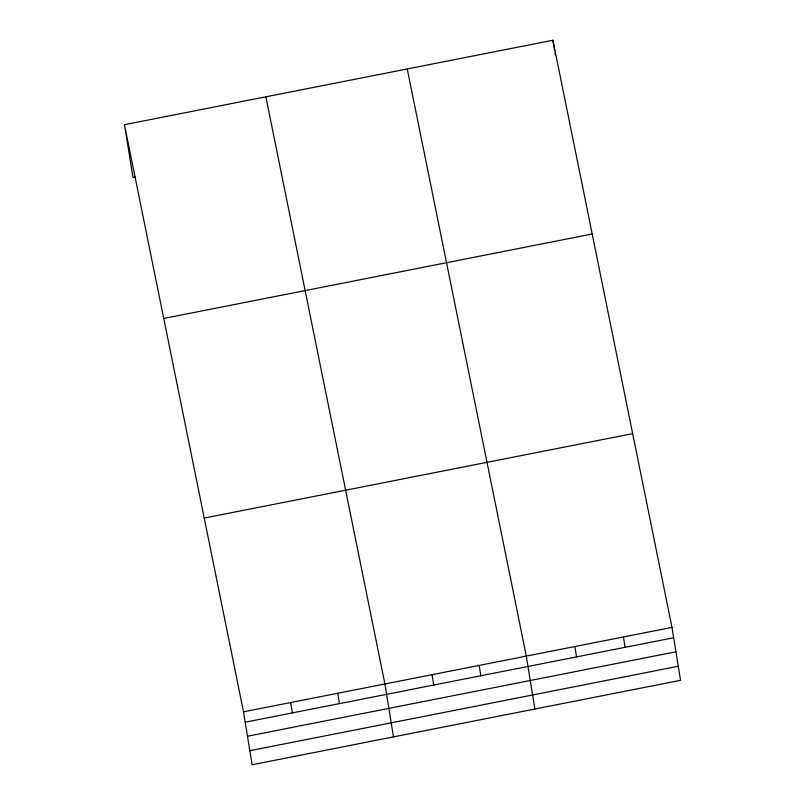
<?xml version="1.0" encoding="UTF-8"?>
<svg xmlns="http://www.w3.org/2000/svg" width="805" height="805" viewBox="0 0 805 805"><rect width="100%" height="100%" fill="white"/><g stroke="black" fill="none" stroke-linecap="round" stroke-linejoin="round"><path stroke-width="1.21" d="M124.453 124.684L552.904 40.25L671.974 627.397L680.547 680.316L252.096 764.75L243.523 711.831L124.453 124.684L133.026 177.603L135.441 177.13M163.747 318.448L592.198 234.003M204.229 518.068L632.68 433.633M243.523 711.831L671.974 627.397M245.203 722.196L673.654 637.751M247.477 736.233L675.928 651.798M249.812 750.703L678.273 666.268M407.239 68.958L526.299 656.105L534.872 709.024M265.851 96.821L384.911 683.968L393.484 736.887M552.904 40.25L554.585 50.614M554.967 52.959L555.349 55.293M623.412 636.966L625.093 647.321M574.861 646.536L576.531 656.89M479.166 665.393L480.847 675.757M432.033 674.681L433.714 685.045M337.778 693.256L339.458 703.62M290.645 702.544L292.326 712.908"/></g></svg>
